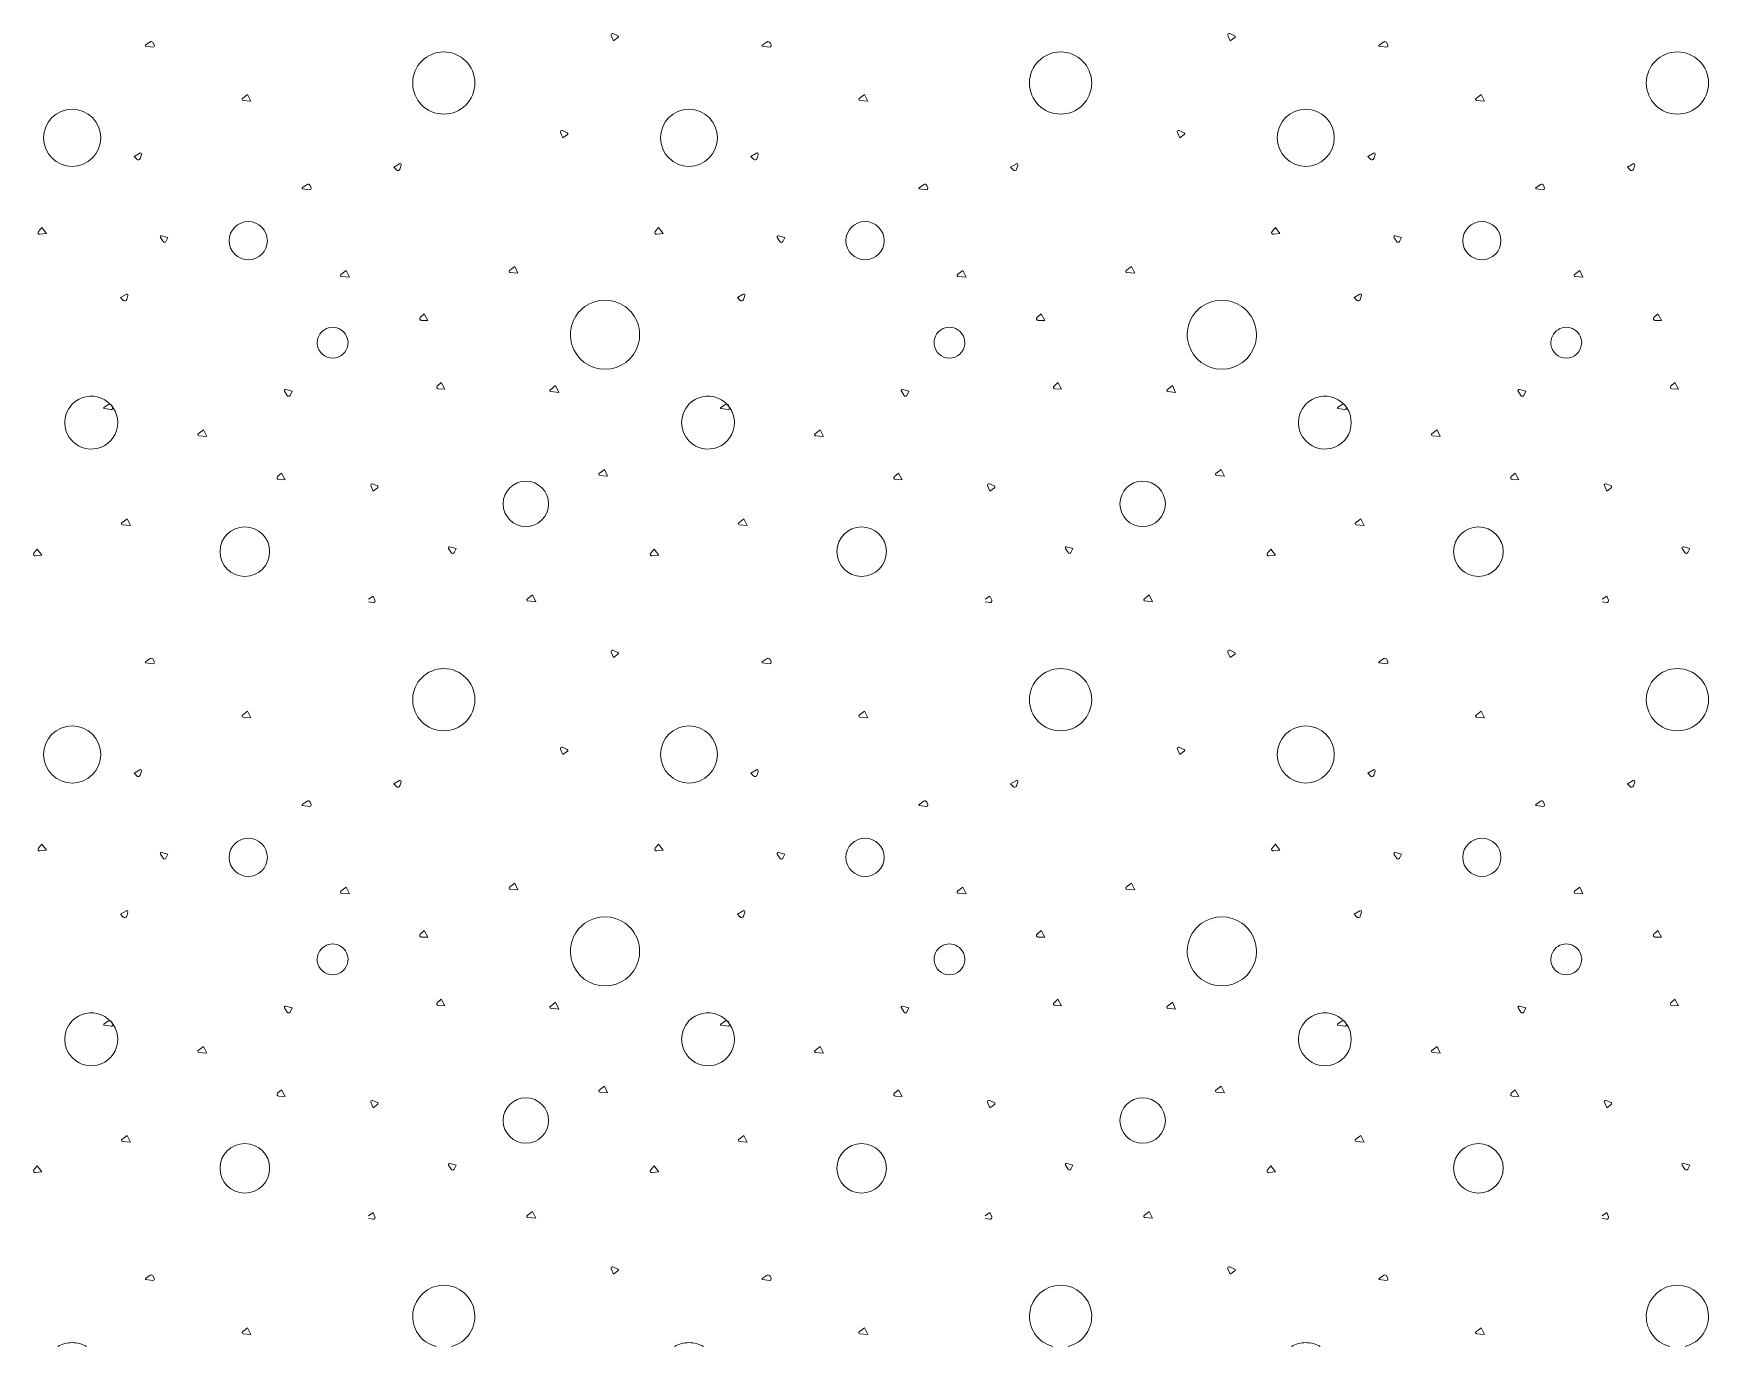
# Model space of a CAD drawing. Header units: millimetres. Extents: x 15 to 2176, y 3 to 641.
# Drawn here: x 1418.75 to 1462.19, y 18.47 to 52.54 of the extents above; entities that cross this region are included whole.
import ezdxf
from ezdxf.xclip import XClip

# ---------------------------------------------------------------- set-up
doc = ezdxf.new("R2010")
doc.units = ezdxf.units.MM
doc.header["$MEASUREMENT"] = 0
doc.header["$XCLIPFRAME"] = 0
doc.layers.add('A--------P-', color=7, linetype='Continuous')
doc.layers.add('A-L-10--EF-', color=4, linetype='Continuous', lineweight=0)

# ---------------------------------------------------------------- blocks, each defined once
blk = doc.blocks.new('*X9')
at = {"layer": 'A-L-10--EF-'}
for p, q in [((1421.651, 52.236), (1421.773, 52.322)), ((1421.84, 52.189), (1421.656, 52.214)), ((1421.852, 52.299), (1421.878, 52.239)), ((1433.729, 52.492), (1433.79, 52.351)), ((1433.901, 52.484), (1433.776, 52.539)), ((1433.79, 52.351), (1433.907, 52.435)), ((1437.651, 52.236), (1437.773, 52.322)), ((1437.84, 52.189), (1437.656, 52.214)), ((1437.852, 52.299), (1437.878, 52.239)), ((1449.729, 52.492), (1449.79, 52.351)), ((1449.901, 52.484), (1449.776, 52.539)), ((1449.79, 52.351), (1449.907, 52.435)), ((1453.651, 52.236), (1453.773, 52.322)), ((1453.84, 52.189), (1453.656, 52.214)), ((1453.852, 52.299), (1453.878, 52.239)), ((1424.164, 50.857), (1424.3, 50.962)), ((1424.3, 50.962), (1424.385, 50.788)), ((1440.164, 50.857), (1440.3, 50.962)), ((1440.3, 50.962), (1440.385, 50.788)), ((1456.164, 50.857), (1456.3, 50.962)), ((1456.3, 50.962), (1456.385, 50.788)), ((1424.385, 50.788), (1424.18, 50.805)), ((1440.385, 50.788), (1440.18, 50.805)), ((1456.385, 50.788), (1456.18, 50.805)), ((1432.417, 49.974), (1432.478, 49.834)), ((1432.589, 49.967), (1432.464, 50.022)), ((1448.417, 49.974), (1448.478, 49.834)), ((1448.589, 49.967), (1448.464, 50.022)), ((1432.478, 49.834), (1432.594, 49.917)), ((1448.478, 49.834), (1448.594, 49.917)), ((1421.504, 49.438), (1421.356, 49.352)), ((1421.356, 49.352), (1421.423, 49.277)), ((1421.513, 49.297), (1421.546, 49.404)), ((1428.24, 49.163), (1428.091, 49.077)), ((1428.248, 49.022), (1428.282, 49.129)), ((1437.504, 49.438), (1437.356, 49.352)), ((1437.356, 49.352), (1437.423, 49.277)), ((1437.513, 49.297), (1437.546, 49.404)), ((1444.24, 49.163), (1444.091, 49.077)), ((1444.248, 49.022), (1444.282, 49.129)), ((1453.504, 49.438), (1453.356, 49.352)), ((1453.356, 49.352), (1453.423, 49.277)), ((1453.513, 49.297), (1453.546, 49.404)), ((1460.24, 49.163), (1460.091, 49.077)), ((1460.248, 49.022), (1460.282, 49.129)), ((1428.091, 49.077), (1428.159, 49.002)), ((1444.091, 49.077), (1444.159, 49.002)), ((1460.091, 49.077), (1460.159, 49.002)), ((1425.718, 48.536), (1425.84, 48.621)), ((1425.906, 48.489), (1425.723, 48.514)), ((1425.919, 48.599), (1425.944, 48.539)), ((1441.718, 48.536), (1441.84, 48.621)), ((1441.906, 48.489), (1441.723, 48.514)), ((1441.919, 48.599), (1441.944, 48.539)), ((1457.718, 48.536), (1457.84, 48.621)), ((1457.906, 48.489), (1457.723, 48.514)), ((1457.919, 48.599), (1457.944, 48.539)), ((1418.873, 47.402), (1418.959, 47.506)), ((1418.959, 47.506), (1419.079, 47.353)), ((1434.873, 47.402), (1434.959, 47.506)), ((1434.959, 47.506), (1435.079, 47.353)), ((1450.873, 47.402), (1450.959, 47.506)), ((1450.959, 47.506), (1451.079, 47.353)), ((1419.079, 47.353), (1418.912, 47.332)), ((1422.106, 47.141), (1422.036, 47.251)), ((1422.068, 47.294), (1422.234, 47.25)), ((1422.234, 47.25), (1422.181, 47.145)), ((1435.079, 47.353), (1434.912, 47.332)), ((1438.106, 47.141), (1438.036, 47.251)), ((1438.068, 47.294), (1438.234, 47.25)), ((1438.234, 47.25), (1438.181, 47.145)), ((1451.079, 47.353), (1450.912, 47.332)), ((1454.106, 47.141), (1454.036, 47.251)), ((1454.068, 47.294), (1454.234, 47.25)), ((1454.234, 47.25), (1454.181, 47.145)), ((1431.093, 46.39), (1431.228, 46.495)), ((1431.228, 46.495), (1431.313, 46.321)), ((1447.093, 46.39), (1447.228, 46.495)), ((1447.228, 46.495), (1447.313, 46.321)), ((1426.718, 46.286), (1426.853, 46.391)), ((1426.938, 46.216), (1426.733, 46.234)), ((1426.853, 46.391), (1426.938, 46.216)), ((1431.313, 46.321), (1431.108, 46.338)), ((1442.718, 46.286), (1442.853, 46.391)), ((1442.938, 46.216), (1442.733, 46.234)), ((1442.853, 46.391), (1442.938, 46.216)), ((1447.313, 46.321), (1447.108, 46.338)), ((1458.718, 46.286), (1458.853, 46.391)), ((1458.938, 46.216), (1458.733, 46.234)), ((1458.853, 46.391), (1458.938, 46.216)), ((1421.154, 45.779), (1421.005, 45.693)), ((1421.005, 45.693), (1421.073, 45.618)), ((1421.162, 45.638), (1421.196, 45.746)), ((1437.154, 45.779), (1437.005, 45.693)), ((1437.005, 45.693), (1437.073, 45.618)), ((1437.162, 45.638), (1437.196, 45.746)), ((1453.154, 45.779), (1453.005, 45.693)), ((1453.005, 45.693), (1453.073, 45.618)), ((1453.162, 45.638), (1453.196, 45.746)), ((1428.779, 45.175), (1428.88, 45.264)), ((1428.88, 45.264), (1428.975, 45.095)), ((1444.779, 45.175), (1444.88, 45.264)), ((1444.88, 45.264), (1444.975, 45.095)), ((1460.779, 45.175), (1460.88, 45.264)), ((1460.88, 45.264), (1460.975, 45.095)), ((1428.975, 45.095), (1428.806, 45.099)), ((1444.975, 45.095), (1444.806, 45.099)), ((1460.975, 45.095), (1460.806, 45.099)), ((1429.219, 43.394), (1429.32, 43.483)), ((1429.32, 43.483), (1429.415, 43.314)), ((1445.219, 43.394), (1445.32, 43.483)), ((1445.32, 43.483), (1445.415, 43.314)), ((1461.219, 43.394), (1461.32, 43.483)), ((1461.32, 43.483), (1461.415, 43.314)), ((1425.326, 43.149), (1425.257, 43.258)), ((1425.289, 43.302), (1425.454, 43.258)), ((1425.454, 43.258), (1425.401, 43.153)), ((1429.415, 43.314), (1429.246, 43.319)), ((1432.152, 43.3), (1432.287, 43.405)), ((1432.372, 43.231), (1432.167, 43.249)), ((1432.287, 43.405), (1432.372, 43.231)), ((1441.326, 43.149), (1441.257, 43.258)), ((1441.289, 43.302), (1441.454, 43.258)), ((1441.454, 43.258), (1441.401, 43.153)), ((1445.415, 43.314), (1445.246, 43.319)), ((1448.152, 43.3), (1448.287, 43.405)), ((1448.372, 43.231), (1448.167, 43.249)), ((1448.287, 43.405), (1448.372, 43.231)), ((1457.326, 43.149), (1457.257, 43.258)), ((1457.289, 43.302), (1457.454, 43.258)), ((1457.454, 43.258), (1457.401, 43.153)), ((1461.415, 43.314), (1461.246, 43.319)), ((1420.572, 42.834), (1420.694, 42.92)), ((1420.761, 42.787), (1420.577, 42.812)), ((1420.773, 42.897), (1420.799, 42.837)), ((1436.572, 42.834), (1436.694, 42.92)), ((1436.761, 42.787), (1436.577, 42.812)), ((1436.773, 42.897), (1436.799, 42.837)), ((1452.572, 42.834), (1452.694, 42.92)), ((1452.761, 42.787), (1452.577, 42.812)), ((1452.773, 42.897), (1452.799, 42.837)), ((1423.018, 42.155), (1423.153, 42.261)), ((1423.153, 42.261), (1423.238, 42.086)), ((1439.018, 42.155), (1439.153, 42.261)), ((1439.153, 42.261), (1439.238, 42.086)), ((1455.018, 42.155), (1455.153, 42.261)), ((1455.153, 42.261), (1455.238, 42.086)), ((1423.238, 42.086), (1423.033, 42.104)), ((1439.238, 42.086), (1439.033, 42.104)), ((1455.238, 42.086), (1455.033, 42.104)), ((1425.078, 41.045), (1425.18, 41.134)), ((1425.275, 40.965), (1425.106, 40.969)), ((1425.18, 41.134), (1425.275, 40.965)), ((1427.667, 40.804), (1427.541, 40.859)), ((1433.417, 41.127), (1433.553, 41.232)), ((1433.638, 41.058), (1433.433, 41.075)), ((1433.553, 41.232), (1433.638, 41.058)), ((1441.078, 41.045), (1441.18, 41.134)), ((1441.275, 40.965), (1441.106, 40.969)), ((1441.18, 41.134), (1441.275, 40.965)), ((1443.667, 40.804), (1443.541, 40.859)), ((1449.417, 41.127), (1449.553, 41.232)), ((1449.638, 41.058), (1449.433, 41.075)), ((1449.553, 41.232), (1449.638, 41.058)), ((1457.078, 41.045), (1457.18, 41.134)), ((1457.275, 40.965), (1457.106, 40.969)), ((1457.18, 41.134), (1457.275, 40.965)), ((1459.667, 40.804), (1459.541, 40.859)), ((1427.494, 40.811), (1427.555, 40.671)), ((1427.555, 40.671), (1427.672, 40.754)), ((1443.494, 40.811), (1443.555, 40.671)), ((1443.555, 40.671), (1443.672, 40.754)), ((1459.494, 40.811), (1459.555, 40.671)), ((1459.555, 40.671), (1459.672, 40.754)), ((1421.039, 39.847), (1421.175, 39.953)), ((1421.26, 39.778), (1421.055, 39.796)), ((1421.175, 39.953), (1421.26, 39.778)), ((1437.039, 39.847), (1437.175, 39.953)), ((1437.26, 39.778), (1437.055, 39.796)), ((1437.175, 39.953), (1437.26, 39.778)), ((1453.039, 39.847), (1453.175, 39.953)), ((1453.26, 39.778), (1453.055, 39.796)), ((1453.175, 39.953), (1453.26, 39.778)), ((1418.755, 39.058), (1418.842, 39.162)), ((1418.842, 39.162), (1418.962, 39.009)), ((1429.581, 39.072), (1429.511, 39.182)), ((1429.543, 39.225), (1429.709, 39.181)), ((1429.709, 39.181), (1429.656, 39.076)), ((1434.755, 39.058), (1434.842, 39.162)), ((1434.842, 39.162), (1434.962, 39.009)), ((1445.581, 39.072), (1445.511, 39.182)), ((1445.543, 39.225), (1445.709, 39.181)), ((1445.709, 39.181), (1445.656, 39.076)), ((1450.755, 39.058), (1450.842, 39.162)), ((1450.842, 39.162), (1450.962, 39.009)), ((1461.581, 39.072), (1461.511, 39.182)), ((1461.543, 39.225), (1461.709, 39.181)), ((1461.709, 39.181), (1461.656, 39.076)), ((1418.962, 39.009), (1418.794, 38.988)), ((1434.962, 39.009), (1434.794, 38.988)), ((1450.962, 39.009), (1450.794, 38.988)), ((1427.434, 37.862), (1427.555, 37.947)), ((1427.555, 37.947), (1427.601, 37.839)), ((1431.554, 37.869), (1431.689, 37.974)), ((1431.774, 37.8), (1431.569, 37.818)), ((1431.689, 37.974), (1431.774, 37.8)), ((1443.434, 37.862), (1443.555, 37.947)), ((1443.555, 37.947), (1443.601, 37.839)), ((1447.554, 37.869), (1447.689, 37.974)), ((1447.774, 37.8), (1447.569, 37.818)), ((1447.689, 37.974), (1447.774, 37.8)), ((1459.434, 37.862), (1459.555, 37.947)), ((1459.555, 37.947), (1459.601, 37.839)), ((1427.555, 37.779), (1427.434, 37.795)), ((1443.555, 37.779), (1443.434, 37.795)), ((1459.555, 37.779), (1459.434, 37.795)), ((1433.901, 36.484), (1433.776, 36.539)), ((1449.901, 36.484), (1449.776, 36.539)), ((1421.651, 36.236), (1421.773, 36.322)), ((1421.84, 36.189), (1421.656, 36.214)), ((1421.852, 36.299), (1421.878, 36.239)), ((1433.729, 36.492), (1433.79, 36.351)), ((1433.79, 36.351), (1433.907, 36.435)), ((1437.651, 36.236), (1437.773, 36.322)), ((1437.84, 36.189), (1437.656, 36.214)), ((1437.852, 36.299), (1437.878, 36.239)), ((1449.729, 36.492), (1449.79, 36.351)), ((1449.79, 36.351), (1449.907, 36.435)), ((1453.651, 36.236), (1453.773, 36.322)), ((1453.84, 36.189), (1453.656, 36.214)), ((1453.852, 36.299), (1453.878, 36.239)), ((1424.164, 34.857), (1424.3, 34.962)), ((1424.385, 34.788), (1424.18, 34.805)), ((1424.3, 34.962), (1424.385, 34.788)), ((1440.164, 34.857), (1440.3, 34.962)), ((1440.385, 34.788), (1440.18, 34.805)), ((1440.3, 34.962), (1440.385, 34.788)), ((1456.164, 34.857), (1456.3, 34.962)), ((1456.385, 34.788), (1456.18, 34.805)), ((1456.3, 34.962), (1456.385, 34.788)), ((1432.417, 33.974), (1432.478, 33.834)), ((1432.589, 33.967), (1432.464, 34.022)), ((1432.478, 33.834), (1432.594, 33.917)), ((1448.417, 33.974), (1448.478, 33.834)), ((1448.589, 33.967), (1448.464, 34.022)), ((1448.478, 33.834), (1448.594, 33.917)), ((1421.504, 33.438), (1421.356, 33.352)), ((1421.356, 33.352), (1421.423, 33.277)), ((1421.513, 33.297), (1421.546, 33.404)), ((1428.24, 33.163), (1428.091, 33.077)), ((1428.091, 33.077), (1428.159, 33.002)), ((1428.248, 33.022), (1428.282, 33.129)), ((1437.504, 33.438), (1437.356, 33.352)), ((1437.356, 33.352), (1437.423, 33.277)), ((1437.513, 33.297), (1437.546, 33.404)), ((1444.24, 33.163), (1444.091, 33.077)), ((1444.091, 33.077), (1444.159, 33.002)), ((1444.248, 33.022), (1444.282, 33.129)), ((1453.504, 33.438), (1453.356, 33.352)), ((1453.356, 33.352), (1453.423, 33.277)), ((1453.513, 33.297), (1453.546, 33.404)), ((1460.24, 33.163), (1460.091, 33.077)), ((1460.091, 33.077), (1460.159, 33.002)), ((1460.248, 33.022), (1460.282, 33.129)), ((1425.718, 32.536), (1425.84, 32.621)), ((1425.919, 32.599), (1425.944, 32.539)), ((1441.718, 32.536), (1441.84, 32.621)), ((1441.919, 32.599), (1441.944, 32.539)), ((1457.718, 32.536), (1457.84, 32.621)), ((1457.919, 32.599), (1457.944, 32.539)), ((1425.906, 32.489), (1425.723, 32.514)), ((1441.906, 32.489), (1441.723, 32.514)), ((1457.906, 32.489), (1457.723, 32.514)), ((1418.873, 31.402), (1418.959, 31.506)), ((1419.079, 31.353), (1418.912, 31.332)), ((1418.959, 31.506), (1419.079, 31.353)), ((1422.068, 31.294), (1422.234, 31.25)), ((1434.873, 31.402), (1434.959, 31.506)), ((1435.079, 31.353), (1434.912, 31.332)), ((1434.959, 31.506), (1435.079, 31.353)), ((1438.068, 31.294), (1438.234, 31.25)), ((1450.873, 31.402), (1450.959, 31.506)), ((1451.079, 31.353), (1450.912, 31.332)), ((1450.959, 31.506), (1451.079, 31.353)), ((1454.068, 31.294), (1454.234, 31.25)), ((1422.106, 31.141), (1422.036, 31.251)), ((1422.234, 31.25), (1422.181, 31.145)), ((1438.106, 31.141), (1438.036, 31.251)), ((1438.234, 31.25), (1438.181, 31.145)), ((1454.106, 31.141), (1454.036, 31.251)), ((1454.234, 31.25), (1454.181, 31.145)), ((1431.093, 30.39), (1431.228, 30.495)), ((1431.228, 30.495), (1431.313, 30.321)), ((1447.093, 30.39), (1447.228, 30.495)), ((1447.228, 30.495), (1447.313, 30.321)), ((1426.718, 30.286), (1426.853, 30.391)), ((1426.938, 30.216), (1426.733, 30.234)), ((1426.853, 30.391), (1426.938, 30.216)), ((1431.313, 30.321), (1431.108, 30.338)), ((1442.718, 30.286), (1442.853, 30.391)), ((1442.938, 30.216), (1442.733, 30.234)), ((1442.853, 30.391), (1442.938, 30.216)), ((1447.313, 30.321), (1447.108, 30.338)), ((1458.718, 30.286), (1458.853, 30.391)), ((1458.938, 30.216), (1458.733, 30.234)), ((1458.853, 30.391), (1458.938, 30.216)), ((1421.154, 29.779), (1421.005, 29.693)), ((1421.005, 29.693), (1421.073, 29.618)), ((1421.162, 29.638), (1421.196, 29.746)), ((1437.154, 29.779), (1437.005, 29.693)), ((1437.005, 29.693), (1437.073, 29.618)), ((1437.162, 29.638), (1437.196, 29.746)), ((1453.154, 29.779), (1453.005, 29.693)), ((1453.005, 29.693), (1453.073, 29.618)), ((1453.162, 29.638), (1453.196, 29.746)), ((1428.779, 29.175), (1428.88, 29.264)), ((1428.88, 29.264), (1428.975, 29.095)), ((1444.779, 29.175), (1444.88, 29.264)), ((1444.88, 29.264), (1444.975, 29.095)), ((1460.779, 29.175), (1460.88, 29.264)), ((1460.88, 29.264), (1460.975, 29.095)), ((1428.975, 29.095), (1428.806, 29.099)), ((1444.975, 29.095), (1444.806, 29.099)), ((1460.975, 29.095), (1460.806, 29.099)), ((1429.219, 27.394), (1429.32, 27.483)), ((1429.32, 27.483), (1429.415, 27.314)), ((1432.152, 27.3), (1432.287, 27.405)), ((1432.287, 27.405), (1432.372, 27.231)), ((1445.219, 27.394), (1445.32, 27.483)), ((1445.32, 27.483), (1445.415, 27.314)), ((1448.152, 27.3), (1448.287, 27.405)), ((1448.287, 27.405), (1448.372, 27.231)), ((1461.219, 27.394), (1461.32, 27.483)), ((1461.32, 27.483), (1461.415, 27.314)), ((1425.326, 27.149), (1425.257, 27.258)), ((1425.289, 27.302), (1425.454, 27.258)), ((1425.454, 27.258), (1425.401, 27.153)), ((1429.415, 27.314), (1429.246, 27.319)), ((1432.372, 27.231), (1432.167, 27.249)), ((1441.326, 27.149), (1441.257, 27.258)), ((1441.289, 27.302), (1441.454, 27.258)), ((1441.454, 27.258), (1441.401, 27.153)), ((1445.415, 27.314), (1445.246, 27.319)), ((1448.372, 27.231), (1448.167, 27.249)), ((1457.326, 27.149), (1457.257, 27.258)), ((1457.289, 27.302), (1457.454, 27.258)), ((1457.454, 27.258), (1457.401, 27.153)), ((1461.415, 27.314), (1461.246, 27.319)), ((1420.572, 26.834), (1420.694, 26.92)), ((1420.761, 26.787), (1420.577, 26.812)), ((1420.773, 26.897), (1420.799, 26.837)), ((1436.572, 26.834), (1436.694, 26.92)), ((1436.761, 26.787), (1436.577, 26.812)), ((1436.773, 26.897), (1436.799, 26.837)), ((1452.572, 26.834), (1452.694, 26.92)), ((1452.761, 26.787), (1452.577, 26.812)), ((1452.773, 26.897), (1452.799, 26.837)), ((1423.018, 26.155), (1423.153, 26.261)), ((1423.238, 26.086), (1423.033, 26.104)), ((1423.153, 26.261), (1423.238, 26.086)), ((1439.018, 26.155), (1439.153, 26.261)), ((1439.238, 26.086), (1439.033, 26.104)), ((1439.153, 26.261), (1439.238, 26.086)), ((1455.018, 26.155), (1455.153, 26.261)), ((1455.238, 26.086), (1455.033, 26.104)), ((1455.153, 26.261), (1455.238, 26.086)), ((1433.417, 25.127), (1433.553, 25.232)), ((1433.553, 25.232), (1433.638, 25.058)), ((1449.417, 25.127), (1449.553, 25.232)), ((1449.553, 25.232), (1449.638, 25.058)), ((1425.078, 25.045), (1425.18, 25.134)), ((1425.275, 24.965), (1425.106, 24.969)), ((1425.18, 25.134), (1425.275, 24.965)), ((1427.494, 24.811), (1427.555, 24.671)), ((1427.667, 24.804), (1427.541, 24.859)), ((1433.638, 25.058), (1433.433, 25.075)), ((1441.078, 25.045), (1441.18, 25.134)), ((1441.275, 24.965), (1441.106, 24.969)), ((1441.18, 25.134), (1441.275, 24.965)), ((1443.494, 24.811), (1443.555, 24.671)), ((1443.667, 24.804), (1443.541, 24.859)), ((1449.638, 25.058), (1449.433, 25.075)), ((1457.078, 25.045), (1457.18, 25.134)), ((1457.275, 24.965), (1457.106, 24.969)), ((1457.18, 25.134), (1457.275, 24.965)), ((1459.494, 24.811), (1459.555, 24.671)), ((1459.667, 24.804), (1459.541, 24.859)), ((1427.555, 24.671), (1427.672, 24.754)), ((1443.555, 24.671), (1443.672, 24.754)), ((1459.555, 24.671), (1459.672, 24.754)), ((1421.039, 23.847), (1421.175, 23.953)), ((1421.175, 23.953), (1421.26, 23.778)), ((1437.039, 23.847), (1437.175, 23.953)), ((1437.175, 23.953), (1437.26, 23.778)), ((1453.039, 23.847), (1453.175, 23.953)), ((1453.175, 23.953), (1453.26, 23.778)), ((1421.26, 23.778), (1421.055, 23.796)), ((1437.26, 23.778), (1437.055, 23.796)), ((1453.26, 23.778), (1453.055, 23.796)), ((1418.755, 23.058), (1418.842, 23.162)), ((1418.842, 23.162), (1418.962, 23.009)), ((1429.581, 23.072), (1429.511, 23.182)), ((1429.543, 23.225), (1429.709, 23.181)), ((1429.709, 23.181), (1429.656, 23.076)), ((1434.755, 23.058), (1434.842, 23.162)), ((1434.842, 23.162), (1434.962, 23.009)), ((1445.581, 23.072), (1445.511, 23.182)), ((1445.543, 23.225), (1445.709, 23.181)), ((1445.709, 23.181), (1445.656, 23.076)), ((1450.755, 23.058), (1450.842, 23.162)), ((1450.842, 23.162), (1450.962, 23.009)), ((1461.581, 23.072), (1461.511, 23.182)), ((1461.543, 23.225), (1461.709, 23.181)), ((1461.709, 23.181), (1461.656, 23.076)), ((1418.962, 23.009), (1418.794, 22.988)), ((1434.962, 23.009), (1434.794, 22.988)), ((1450.962, 23.009), (1450.794, 22.988)), ((1427.434, 21.862), (1427.555, 21.947)), ((1427.555, 21.779), (1427.434, 21.795)), ((1427.555, 21.947), (1427.601, 21.839)), ((1431.554, 21.869), (1431.689, 21.974)), ((1431.774, 21.8), (1431.569, 21.818)), ((1431.689, 21.974), (1431.774, 21.8)), ((1443.434, 21.862), (1443.555, 21.947)), ((1443.555, 21.779), (1443.434, 21.795)), ((1443.555, 21.947), (1443.601, 21.839)), ((1447.554, 21.869), (1447.689, 21.974)), ((1447.774, 21.8), (1447.569, 21.818)), ((1447.689, 21.974), (1447.774, 21.8)), ((1459.434, 21.862), (1459.555, 21.947)), ((1459.555, 21.779), (1459.434, 21.795)), ((1459.555, 21.947), (1459.601, 21.839)), ((1433.729, 20.492), (1433.79, 20.351)), ((1433.901, 20.484), (1433.776, 20.539)), ((1433.79, 20.351), (1433.907, 20.435)), ((1449.729, 20.492), (1449.79, 20.351)), ((1449.901, 20.484), (1449.776, 20.539)), ((1449.79, 20.351), (1449.907, 20.435)), ((1421.651, 20.236), (1421.773, 20.322)), ((1421.84, 20.189), (1421.656, 20.214)), ((1421.852, 20.299), (1421.878, 20.239)), ((1437.651, 20.236), (1437.773, 20.322)), ((1437.84, 20.189), (1437.656, 20.214)), ((1437.852, 20.299), (1437.878, 20.239)), ((1453.651, 20.236), (1453.773, 20.322)), ((1453.84, 20.189), (1453.656, 20.214)), ((1453.852, 20.299), (1453.878, 20.239)), ((1424.164, 18.857), (1424.3, 18.962)), ((1424.385, 18.788), (1424.18, 18.805)), ((1424.3, 18.962), (1424.385, 18.788)), ((1440.164, 18.857), (1440.3, 18.962)), ((1440.385, 18.788), (1440.18, 18.805)), ((1440.3, 18.962), (1440.385, 18.788)), ((1456.164, 18.857), (1456.3, 18.962)), ((1456.385, 18.788), (1456.18, 18.805)), ((1456.3, 18.962), (1456.385, 18.788))]:
    blk.add_line(p, q, dxfattribs=at)
for centre, radius in [((1429.388, 51.257), 0.807), ((1445.388, 51.257), 0.807), ((1461.388, 51.257), 0.807), ((1424.316, 47.166), 0.496), ((1440.316, 47.166), 0.496), ((1456.316, 47.166), 0.496), ((1431.517, 40.337), 0.59), ((1447.517, 40.337), 0.59), ((1424.227, 39.098), 0.643), ((1440.227, 39.098), 0.643), ((1456.227, 39.098), 0.643), ((1429.388, 35.257), 0.807), ((1445.388, 35.257), 0.807), ((1461.388, 35.257), 0.807), ((1424.316, 31.166), 0.496), ((1440.316, 31.166), 0.496), ((1456.316, 31.166), 0.496), ((1431.517, 24.337), 0.59), ((1447.517, 24.337), 0.59), ((1424.227, 23.098), 0.643), ((1440.227, 23.098), 0.643), ((1456.227, 23.098), 0.643)]:
    blk.add_circle(centre, radius, dxfattribs=at)
for centre, radius, start, end in [((1421.658, 52.226), 0.012, 125.1139, 262.2885), ((1421.804, 52.278), 0.0528, 23.1926, 125.1139), ((1421.845, 52.225), 0.036, 262.2885, 23.1926), ((1433.762, 52.506), 0.036, 66.4475, 203.6221), ((1433.89, 52.458), 0.0288, 305.5434, 66.4475), ((1437.658, 52.226), 0.012, 125.1139, 262.2885), ((1437.804, 52.278), 0.0528, 23.1926, 125.1139), ((1437.845, 52.225), 0.036, 262.2885, 23.1926), ((1449.762, 52.506), 0.036, 66.4475, 203.6221), ((1449.89, 52.458), 0.0288, 305.5434, 66.4475), ((1453.658, 52.226), 0.012, 125.1139, 262.2885), ((1453.804, 52.278), 0.0528, 23.1926, 125.1139), ((1453.845, 52.225), 0.036, 262.2885, 23.1926), ((1424.182, 50.834), 0.0288, 127.9022, 265.0768), ((1440.182, 50.834), 0.0288, 127.9022, 265.0768), ((1456.182, 50.834), 0.0288, 127.9022, 265.0768), ((1419.748, 49.835), 0.74, 90, 270), ((1419.748, 49.835), 0.74, 270, 90), ((1435.748, 49.835), 0.74, 90, 270), ((1435.748, 49.835), 0.74, 270, 90), ((1451.748, 49.835), 0.74, 90, 270), ((1451.748, 49.835), 0.74, 270, 90), ((1432.45, 49.989), 0.036, 66.4475, 203.6221), ((1448.45, 49.989), 0.036, 66.4475, 203.6221), ((1432.578, 49.941), 0.0288, 305.5434, 66.4475), ((1448.578, 49.941), 0.0288, 305.5434, 66.4475), ((1421.462, 49.312), 0.0528, 221.9213, 342.8254), ((1421.519, 49.413), 0.0288, 342.8254, 120), ((1428.254, 49.138), 0.0288, 342.8254, 120), ((1437.462, 49.312), 0.0528, 221.9213, 342.8254), ((1437.519, 49.413), 0.0288, 342.8254, 120), ((1444.254, 49.138), 0.0288, 342.8254, 120), ((1453.462, 49.312), 0.0528, 221.9213, 342.8254), ((1453.519, 49.413), 0.0288, 342.8254, 120), ((1460.254, 49.138), 0.0288, 342.8254, 120), ((1428.198, 49.037), 0.0528, 221.9213, 342.8254), ((1444.198, 49.037), 0.0528, 221.9213, 342.8254), ((1460.198, 49.037), 0.0528, 221.9213, 342.8254), ((1425.725, 48.526), 0.012, 125.1139, 262.2885), ((1425.87, 48.578), 0.0528, 23.1926, 125.1139), ((1425.911, 48.525), 0.036, 262.2885, 23.1926), ((1441.725, 48.526), 0.012, 125.1139, 262.2885), ((1441.87, 48.578), 0.0528, 23.1926, 125.1139), ((1441.911, 48.525), 0.036, 262.2885, 23.1926), ((1457.725, 48.526), 0.012, 125.1139, 262.2885), ((1457.87, 48.578), 0.0528, 23.1926, 125.1139), ((1457.911, 48.525), 0.036, 262.2885, 23.1926), ((1418.906, 47.375), 0.0432, 140.1139, 277.2885), ((1434.906, 47.375), 0.0432, 140.1139, 277.2885), ((1450.906, 47.375), 0.0432, 140.1139, 277.2885), ((1422.061, 47.266), 0.0288, 75.2067, 212.3813), ((1422.142, 47.164), 0.0432, 212.3813, 333.2854), ((1438.061, 47.266), 0.0288, 75.2067, 212.3813), ((1438.142, 47.164), 0.0432, 212.3813, 333.2854), ((1454.061, 47.266), 0.0288, 75.2067, 212.3813), ((1454.142, 47.164), 0.0432, 212.3813, 333.2854), ((1426.736, 46.263), 0.0288, 127.9022, 265.0768), ((1431.11, 46.367), 0.0288, 127.9022, 265.0768), ((1442.736, 46.263), 0.0288, 127.9022, 265.0768), ((1447.11, 46.367), 0.0288, 127.9022, 265.0768), ((1458.736, 46.263), 0.0288, 127.9022, 265.0768), ((1421.112, 45.654), 0.0528, 221.9213, 342.8254), ((1421.168, 45.754), 0.0288, 342.8254, 120), ((1433.571, 44.727), 0.897, 343.6089, 196.3911), ((1437.112, 45.654), 0.0528, 221.9213, 342.8254), ((1437.168, 45.754), 0.0288, 342.8254, 120), ((1449.571, 44.727), 0.897, 343.6089, 196.3911), ((1453.112, 45.654), 0.0528, 221.9213, 342.8254), ((1453.168, 45.754), 0.0288, 342.8254, 120), ((1426.505, 44.518), 0.4, 353.7067, 186.2933), ((1428.807, 45.143), 0.0432, 131.2386, 268.4132), ((1442.505, 44.518), 0.4, 353.7067, 186.2933), ((1444.807, 45.143), 0.0432, 131.2386, 268.4132), ((1458.505, 44.518), 0.4, 353.7067, 186.2933), ((1460.807, 45.143), 0.0432, 131.2386, 268.4132), ((1426.505, 44.518), 0.4, 186.2933, 353.7067), ((1433.571, 44.727), 0.897, 196.3911, 343.6089), ((1442.505, 44.518), 0.4, 186.2933, 353.7067), ((1449.571, 44.727), 0.897, 196.3911, 343.6089), ((1458.505, 44.518), 0.4, 186.2933, 353.7067), ((1420.243, 42.445), 0.686, 223.8713, 136.1287), ((1425.281, 43.274), 0.0288, 75.2067, 212.3813), ((1425.363, 43.172), 0.0432, 212.3813, 333.2854), ((1429.247, 43.362), 0.0432, 131.2386, 268.4132), ((1432.169, 43.277), 0.0288, 127.9022, 265.0768), ((1436.243, 42.445), 0.686, 223.8713, 136.1287), ((1441.281, 43.274), 0.0288, 75.2067, 212.3813), ((1441.363, 43.172), 0.0432, 212.3813, 333.2854), ((1445.247, 43.362), 0.0432, 131.2386, 268.4132), ((1448.169, 43.277), 0.0288, 127.9022, 265.0768), ((1452.243, 42.445), 0.686, 223.8713, 136.1287), ((1457.281, 43.274), 0.0288, 75.2067, 212.3813), ((1457.363, 43.172), 0.0432, 212.3813, 333.2854), ((1461.247, 43.362), 0.0432, 131.2386, 268.4132), ((1420.243, 42.445), 0.686, 136.1287, 223.8713), ((1420.579, 42.824), 0.012, 125.1139, 262.2885), ((1420.724, 42.876), 0.0528, 23.1926, 125.1139), ((1420.766, 42.823), 0.036, 262.2885, 23.1926), ((1436.243, 42.445), 0.686, 136.1287, 223.8713), ((1436.579, 42.824), 0.012, 125.1139, 262.2885), ((1436.724, 42.876), 0.0528, 23.1926, 125.1139), ((1436.766, 42.823), 0.036, 262.2885, 23.1926), ((1452.243, 42.445), 0.686, 136.1287, 223.8713), ((1452.579, 42.824), 0.012, 125.1139, 262.2885), ((1452.724, 42.876), 0.0528, 23.1926, 125.1139), ((1452.766, 42.823), 0.036, 262.2885, 23.1926), ((1423.036, 42.133), 0.0288, 127.9022, 265.0768), ((1439.036, 42.133), 0.0288, 127.9022, 265.0768), ((1455.036, 42.133), 0.0288, 127.9022, 265.0768), ((1425.107, 41.013), 0.0432, 131.2386, 268.4132), ((1427.527, 40.826), 0.036, 66.4475, 203.6221), ((1433.435, 41.104), 0.0288, 127.9022, 265.0768), ((1441.107, 41.013), 0.0432, 131.2386, 268.4132), ((1443.527, 40.826), 0.036, 66.4475, 203.6221), ((1449.435, 41.104), 0.0288, 127.9022, 265.0768), ((1457.107, 41.013), 0.0432, 131.2386, 268.4132), ((1459.527, 40.826), 0.036, 66.4475, 203.6221), ((1427.655, 40.778), 0.0288, 305.5434, 66.4475), ((1443.655, 40.778), 0.0288, 305.5434, 66.4475), ((1459.655, 40.778), 0.0288, 305.5434, 66.4475), ((1421.057, 39.825), 0.0288, 127.9022, 265.0768), ((1437.057, 39.825), 0.0288, 127.9022, 265.0768), ((1453.057, 39.825), 0.0288, 127.9022, 265.0768), ((1429.536, 39.197), 0.0288, 75.2067, 212.3813), ((1445.536, 39.197), 0.0288, 75.2067, 212.3813), ((1461.536, 39.197), 0.0288, 75.2067, 212.3813), ((1418.788, 39.03), 0.0432, 140.1139, 277.2885), ((1429.617, 39.095), 0.0432, 212.3813, 333.2854), ((1434.788, 39.03), 0.0432, 140.1139, 277.2885), ((1445.617, 39.095), 0.0432, 212.3813, 333.2854), ((1450.788, 39.03), 0.0432, 140.1139, 277.2885), ((1461.617, 39.095), 0.0432, 212.3813, 333.2854), ((1427.561, 37.822), 0.0432, 262.2885, 23.1926), ((1431.572, 37.846), 0.0288, 127.9022, 265.0768), ((1443.561, 37.822), 0.0432, 262.2885, 23.1926), ((1447.572, 37.846), 0.0288, 127.9022, 265.0768), ((1459.561, 37.822), 0.0432, 262.2885, 23.1926), ((1433.762, 36.506), 0.036, 66.4475, 203.6221), ((1449.762, 36.506), 0.036, 66.4475, 203.6221), ((1421.658, 36.226), 0.012, 125.1139, 262.2885), ((1421.804, 36.278), 0.0528, 23.1926, 125.1139), ((1421.845, 36.225), 0.036, 262.2885, 23.1926), ((1433.89, 36.458), 0.0288, 305.5434, 66.4475), ((1437.658, 36.226), 0.012, 125.1139, 262.2885), ((1437.804, 36.278), 0.0528, 23.1926, 125.1139), ((1437.845, 36.225), 0.036, 262.2885, 23.1926), ((1449.89, 36.458), 0.0288, 305.5434, 66.4475), ((1453.658, 36.226), 0.012, 125.1139, 262.2885), ((1453.804, 36.278), 0.0528, 23.1926, 125.1139), ((1453.845, 36.225), 0.036, 262.2885, 23.1926), ((1424.182, 34.834), 0.0288, 127.9022, 265.0768), ((1440.182, 34.834), 0.0288, 127.9022, 265.0768), ((1456.182, 34.834), 0.0288, 127.9022, 265.0768), ((1419.748, 33.835), 0.74, 90, 270), ((1419.748, 33.835), 0.74, 270, 90), ((1435.748, 33.835), 0.74, 90, 270), ((1435.748, 33.835), 0.74, 270, 90), ((1451.748, 33.835), 0.74, 90, 270), ((1451.748, 33.835), 0.74, 270, 90), ((1432.45, 33.989), 0.036, 66.4475, 203.6221), ((1432.578, 33.941), 0.0288, 305.5434, 66.4475), ((1448.45, 33.989), 0.036, 66.4475, 203.6221), ((1448.578, 33.941), 0.0288, 305.5434, 66.4475), ((1421.462, 33.312), 0.0528, 221.9213, 342.8254), ((1421.519, 33.413), 0.0288, 342.8254, 120), ((1428.254, 33.138), 0.0288, 342.8254, 120), ((1437.462, 33.312), 0.0528, 221.9213, 342.8254), ((1437.519, 33.413), 0.0288, 342.8254, 120), ((1444.254, 33.138), 0.0288, 342.8254, 120), ((1453.462, 33.312), 0.0528, 221.9213, 342.8254), ((1453.519, 33.413), 0.0288, 342.8254, 120), ((1460.254, 33.138), 0.0288, 342.8254, 120), ((1425.87, 32.578), 0.0528, 23.1926, 125.1139), ((1428.198, 33.037), 0.0528, 221.9213, 342.8254), ((1441.87, 32.578), 0.0528, 23.1926, 125.1139), ((1444.198, 33.037), 0.0528, 221.9213, 342.8254), ((1457.87, 32.578), 0.0528, 23.1926, 125.1139), ((1460.198, 33.037), 0.0528, 221.9213, 342.8254), ((1425.725, 32.526), 0.012, 125.1139, 262.2885), ((1425.911, 32.525), 0.036, 262.2885, 23.1926), ((1441.725, 32.526), 0.012, 125.1139, 262.2885), ((1441.911, 32.525), 0.036, 262.2885, 23.1926), ((1457.725, 32.526), 0.012, 125.1139, 262.2885), ((1457.911, 32.525), 0.036, 262.2885, 23.1926), ((1418.906, 31.375), 0.0432, 140.1139, 277.2885), ((1422.061, 31.266), 0.0288, 75.2067, 212.3813), ((1434.906, 31.375), 0.0432, 140.1139, 277.2885), ((1438.061, 31.266), 0.0288, 75.2067, 212.3813), ((1450.906, 31.375), 0.0432, 140.1139, 277.2885), ((1454.061, 31.266), 0.0288, 75.2067, 212.3813), ((1422.142, 31.164), 0.0432, 212.3813, 333.2854), ((1438.142, 31.164), 0.0432, 212.3813, 333.2854), ((1454.142, 31.164), 0.0432, 212.3813, 333.2854), ((1426.736, 30.263), 0.0288, 127.9022, 265.0768), ((1431.11, 30.367), 0.0288, 127.9022, 265.0768), ((1442.736, 30.263), 0.0288, 127.9022, 265.0768), ((1447.11, 30.367), 0.0288, 127.9022, 265.0768), ((1458.736, 30.263), 0.0288, 127.9022, 265.0768), ((1421.112, 29.654), 0.0528, 221.9213, 342.8254), ((1421.168, 29.754), 0.0288, 342.8254, 120), ((1433.571, 28.727), 0.897, 343.6089, 196.3911), ((1437.112, 29.654), 0.0528, 221.9213, 342.8254), ((1437.168, 29.754), 0.0288, 342.8254, 120), ((1449.571, 28.727), 0.897, 343.6089, 196.3911), ((1453.112, 29.654), 0.0528, 221.9213, 342.8254), ((1453.168, 29.754), 0.0288, 342.8254, 120), ((1428.807, 29.143), 0.0432, 131.2386, 268.4132), ((1444.807, 29.143), 0.0432, 131.2386, 268.4132), ((1460.807, 29.143), 0.0432, 131.2386, 268.4132), ((1426.505, 28.518), 0.4, 353.7067, 186.2933), ((1442.505, 28.518), 0.4, 353.7067, 186.2933), ((1458.505, 28.518), 0.4, 353.7067, 186.2933), ((1426.505, 28.518), 0.4, 186.2933, 353.7067), ((1433.571, 28.727), 0.897, 196.3911, 343.6089), ((1442.505, 28.518), 0.4, 186.2933, 353.7067), ((1449.571, 28.727), 0.897, 196.3911, 343.6089), ((1458.505, 28.518), 0.4, 186.2933, 353.7067), ((1429.247, 27.362), 0.0432, 131.2386, 268.4132), ((1445.247, 27.362), 0.0432, 131.2386, 268.4132), ((1461.247, 27.362), 0.0432, 131.2386, 268.4132), ((1420.243, 26.445), 0.686, 223.8713, 136.1287), ((1425.281, 27.274), 0.0288, 75.2067, 212.3813), ((1425.363, 27.172), 0.0432, 212.3813, 333.2854), ((1432.169, 27.277), 0.0288, 127.9022, 265.0768), ((1436.243, 26.445), 0.686, 223.8713, 136.1287), ((1441.281, 27.274), 0.0288, 75.2067, 212.3813), ((1441.363, 27.172), 0.0432, 212.3813, 333.2854), ((1448.169, 27.277), 0.0288, 127.9022, 265.0768), ((1452.243, 26.445), 0.686, 223.8713, 136.1287), ((1457.281, 27.274), 0.0288, 75.2067, 212.3813), ((1457.363, 27.172), 0.0432, 212.3813, 333.2854), ((1420.243, 26.445), 0.686, 136.1287, 223.8713), ((1420.579, 26.824), 0.012, 125.1139, 262.2885), ((1420.724, 26.876), 0.0528, 23.1926, 125.1139), ((1420.766, 26.823), 0.036, 262.2885, 23.1926), ((1436.243, 26.445), 0.686, 136.1287, 223.8713), ((1436.579, 26.824), 0.012, 125.1139, 262.2885), ((1436.724, 26.876), 0.0528, 23.1926, 125.1139), ((1436.766, 26.823), 0.036, 262.2885, 23.1926), ((1452.243, 26.445), 0.686, 136.1287, 223.8713), ((1452.579, 26.824), 0.012, 125.1139, 262.2885), ((1452.724, 26.876), 0.0528, 23.1926, 125.1139), ((1452.766, 26.823), 0.036, 262.2885, 23.1926), ((1423.036, 26.133), 0.0288, 127.9022, 265.0768), ((1439.036, 26.133), 0.0288, 127.9022, 265.0768), ((1455.036, 26.133), 0.0288, 127.9022, 265.0768), ((1425.107, 25.013), 0.0432, 131.2386, 268.4132), ((1427.527, 24.826), 0.036, 66.4475, 203.6221), ((1427.655, 24.778), 0.0288, 305.5434, 66.4475), ((1433.435, 25.104), 0.0288, 127.9022, 265.0768), ((1441.107, 25.013), 0.0432, 131.2386, 268.4132), ((1443.527, 24.826), 0.036, 66.4475, 203.6221), ((1443.655, 24.778), 0.0288, 305.5434, 66.4475), ((1449.435, 25.104), 0.0288, 127.9022, 265.0768), ((1457.107, 25.013), 0.0432, 131.2386, 268.4132), ((1459.527, 24.826), 0.036, 66.4475, 203.6221), ((1459.655, 24.778), 0.0288, 305.5434, 66.4475), ((1421.057, 23.825), 0.0288, 127.9022, 265.0768), ((1437.057, 23.825), 0.0288, 127.9022, 265.0768), ((1453.057, 23.825), 0.0288, 127.9022, 265.0768), ((1418.788, 23.03), 0.0432, 140.1139, 277.2885), ((1429.536, 23.197), 0.0288, 75.2067, 212.3813), ((1429.617, 23.095), 0.0432, 212.3813, 333.2854), ((1434.788, 23.03), 0.0432, 140.1139, 277.2885), ((1445.536, 23.197), 0.0288, 75.2067, 212.3813), ((1445.617, 23.095), 0.0432, 212.3813, 333.2854), ((1450.788, 23.03), 0.0432, 140.1139, 277.2885), ((1461.536, 23.197), 0.0288, 75.2067, 212.3813), ((1461.617, 23.095), 0.0432, 212.3813, 333.2854), ((1427.561, 21.822), 0.0432, 262.2885, 23.1926), ((1431.572, 21.846), 0.0288, 127.9022, 265.0768), ((1443.561, 21.822), 0.0432, 262.2885, 23.1926), ((1447.572, 21.846), 0.0288, 127.9022, 265.0768), ((1459.561, 21.822), 0.0432, 262.2885, 23.1926), ((1433.762, 20.506), 0.036, 66.4475, 203.6221), ((1433.89, 20.458), 0.0288, 305.5434, 66.4475), ((1449.762, 20.506), 0.036, 66.4475, 203.6221), ((1449.89, 20.458), 0.0288, 305.5434, 66.4475), ((1421.658, 20.226), 0.012, 125.1139, 262.2885), ((1421.804, 20.278), 0.0528, 23.1926, 125.1139), ((1421.845, 20.225), 0.036, 262.2885, 23.1926), ((1429.388, 19.257), 0.807, 284.171, 255.829), ((1437.658, 20.226), 0.012, 125.1139, 262.2885), ((1437.804, 20.278), 0.0528, 23.1926, 125.1139), ((1437.845, 20.225), 0.036, 262.2885, 23.1926), ((1445.388, 19.257), 0.807, 284.171, 255.829), ((1453.658, 20.226), 0.012, 125.1139, 262.2885), ((1453.804, 20.278), 0.0528, 23.1926, 125.1139), ((1453.845, 20.225), 0.036, 262.2885, 23.1926), ((1461.388, 19.257), 0.807, 284.171, 255.829), ((1424.182, 18.834), 0.0288, 127.9022, 265.0768), ((1440.182, 18.834), 0.0288, 127.9022, 265.0768), ((1456.182, 18.834), 0.0288, 127.9022, 265.0768), ((1419.748, 17.835), 0.74, 90, 120.2431), ((1419.748, 17.835), 0.74, 59.7569, 90), ((1435.748, 17.835), 0.74, 90, 120.2431), ((1435.748, 17.835), 0.74, 59.7569, 90), ((1451.748, 17.835), 0.74, 90, 120.2431), ((1451.748, 17.835), 0.74, 59.7569, 90)]:
    blk.add_arc(centre, radius, start, end, dxfattribs=at)
blk = doc.blocks.new('Drawing_3_3', base_point=(1339.37, 329.559))
blk.add_blockref('*X9', (0, 0))

msp = doc.modelspace()

# ---------------------------------------------------------------- block references
at = {"layer": 'A--------P-'}
ref = msp.add_blockref('Drawing_3_3', (1339.37, 329.559), dxfattribs=at)
XClip(ref).set_block_clipping_path([(1079.1881029319, 18.4741086751), (1599.5527581567, 640.6436337123)])

doc.saveas('drawing.dxf')
